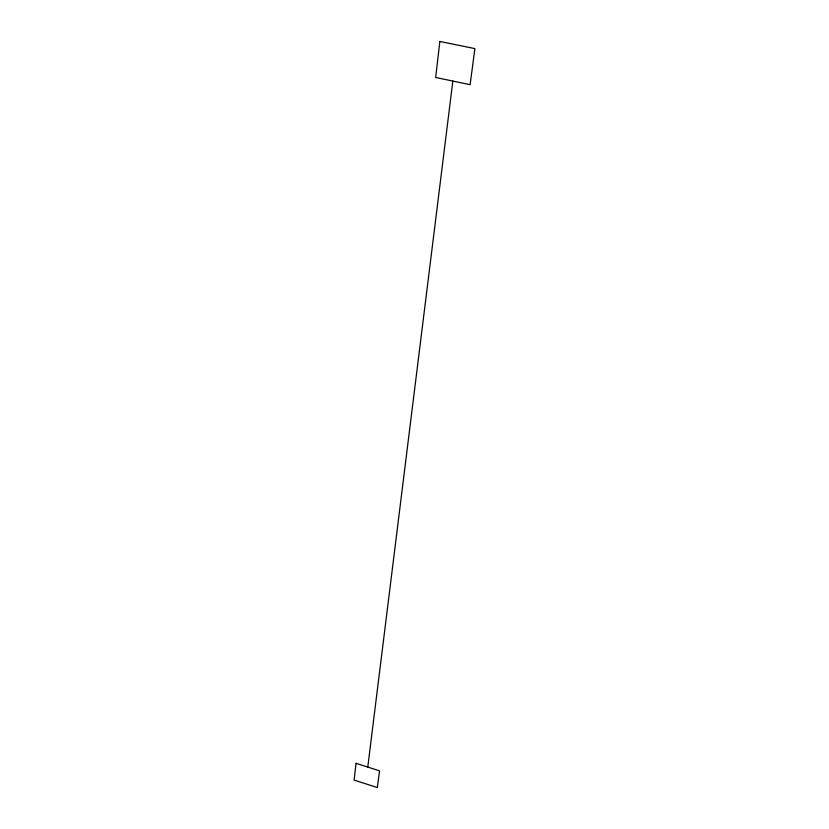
<?xml version="1.0" encoding="UTF-8"?>
<svg xmlns="http://www.w3.org/2000/svg" width="829" height="829" viewBox="0 0 829 829"><rect width="100%" height="100%" fill="white"/><g stroke="black" fill="none" stroke-linecap="round" stroke-linejoin="round"><path stroke-width="1.24" d="M367.775 767.074L452.841 81.076M356.066 763.333L354.118 780.079L377.34 787.55L379.547 770.825L356.066 763.333M439.847 41.45L435.66 77.47L470.116 84.703L474.882 48.61L439.847 41.45"/></g></svg>
